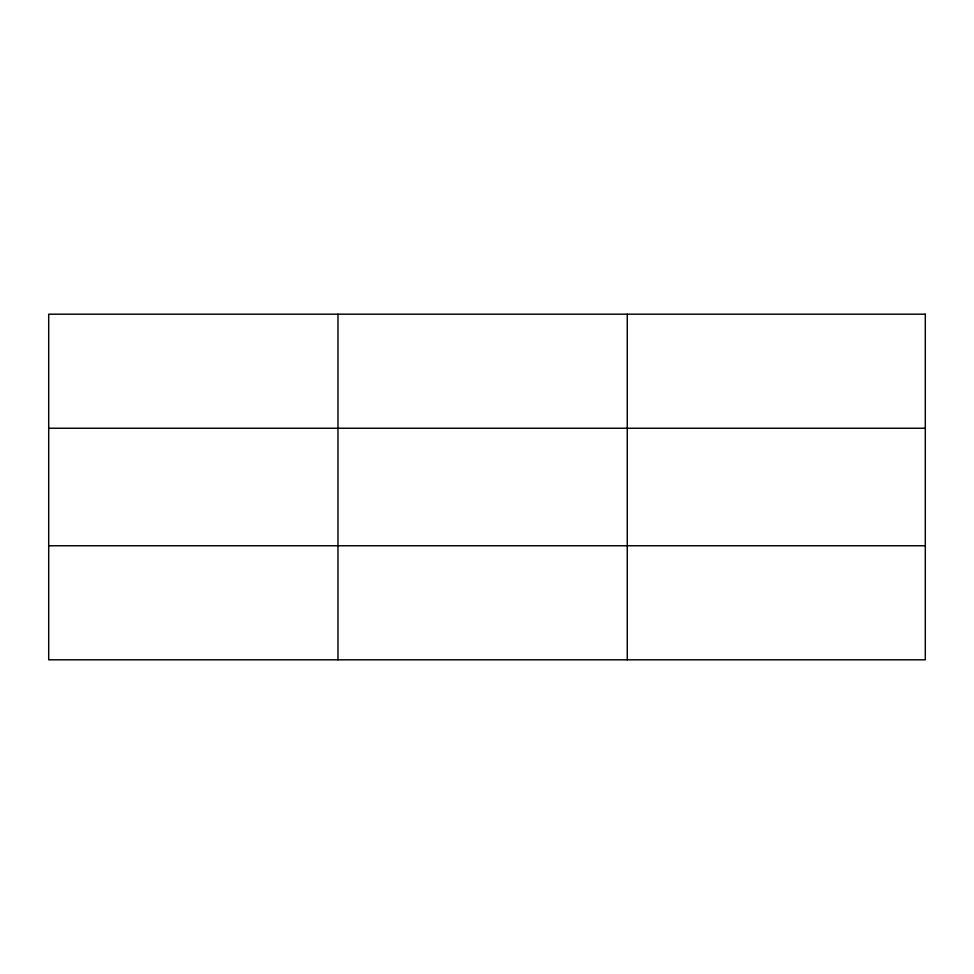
<?xml version="1.0" encoding="UTF-8"?>
<svg xmlns="http://www.w3.org/2000/svg" width="974" height="974" viewBox="0 0 974 974"><rect width="100%" height="100%" fill="white"/><g stroke="black" fill="none" stroke-linecap="round" stroke-linejoin="round"><path stroke-width="1.46" d="M337.978 314.188L337.978 659.812M627.256 314.188L627.256 659.812M48.7 428.243L925.3 428.243M48.7 545.757L925.3 545.757M925.3 314.188L925.3 659.812L48.7 659.812L48.7 314.188L925.3 314.188"/></g></svg>
